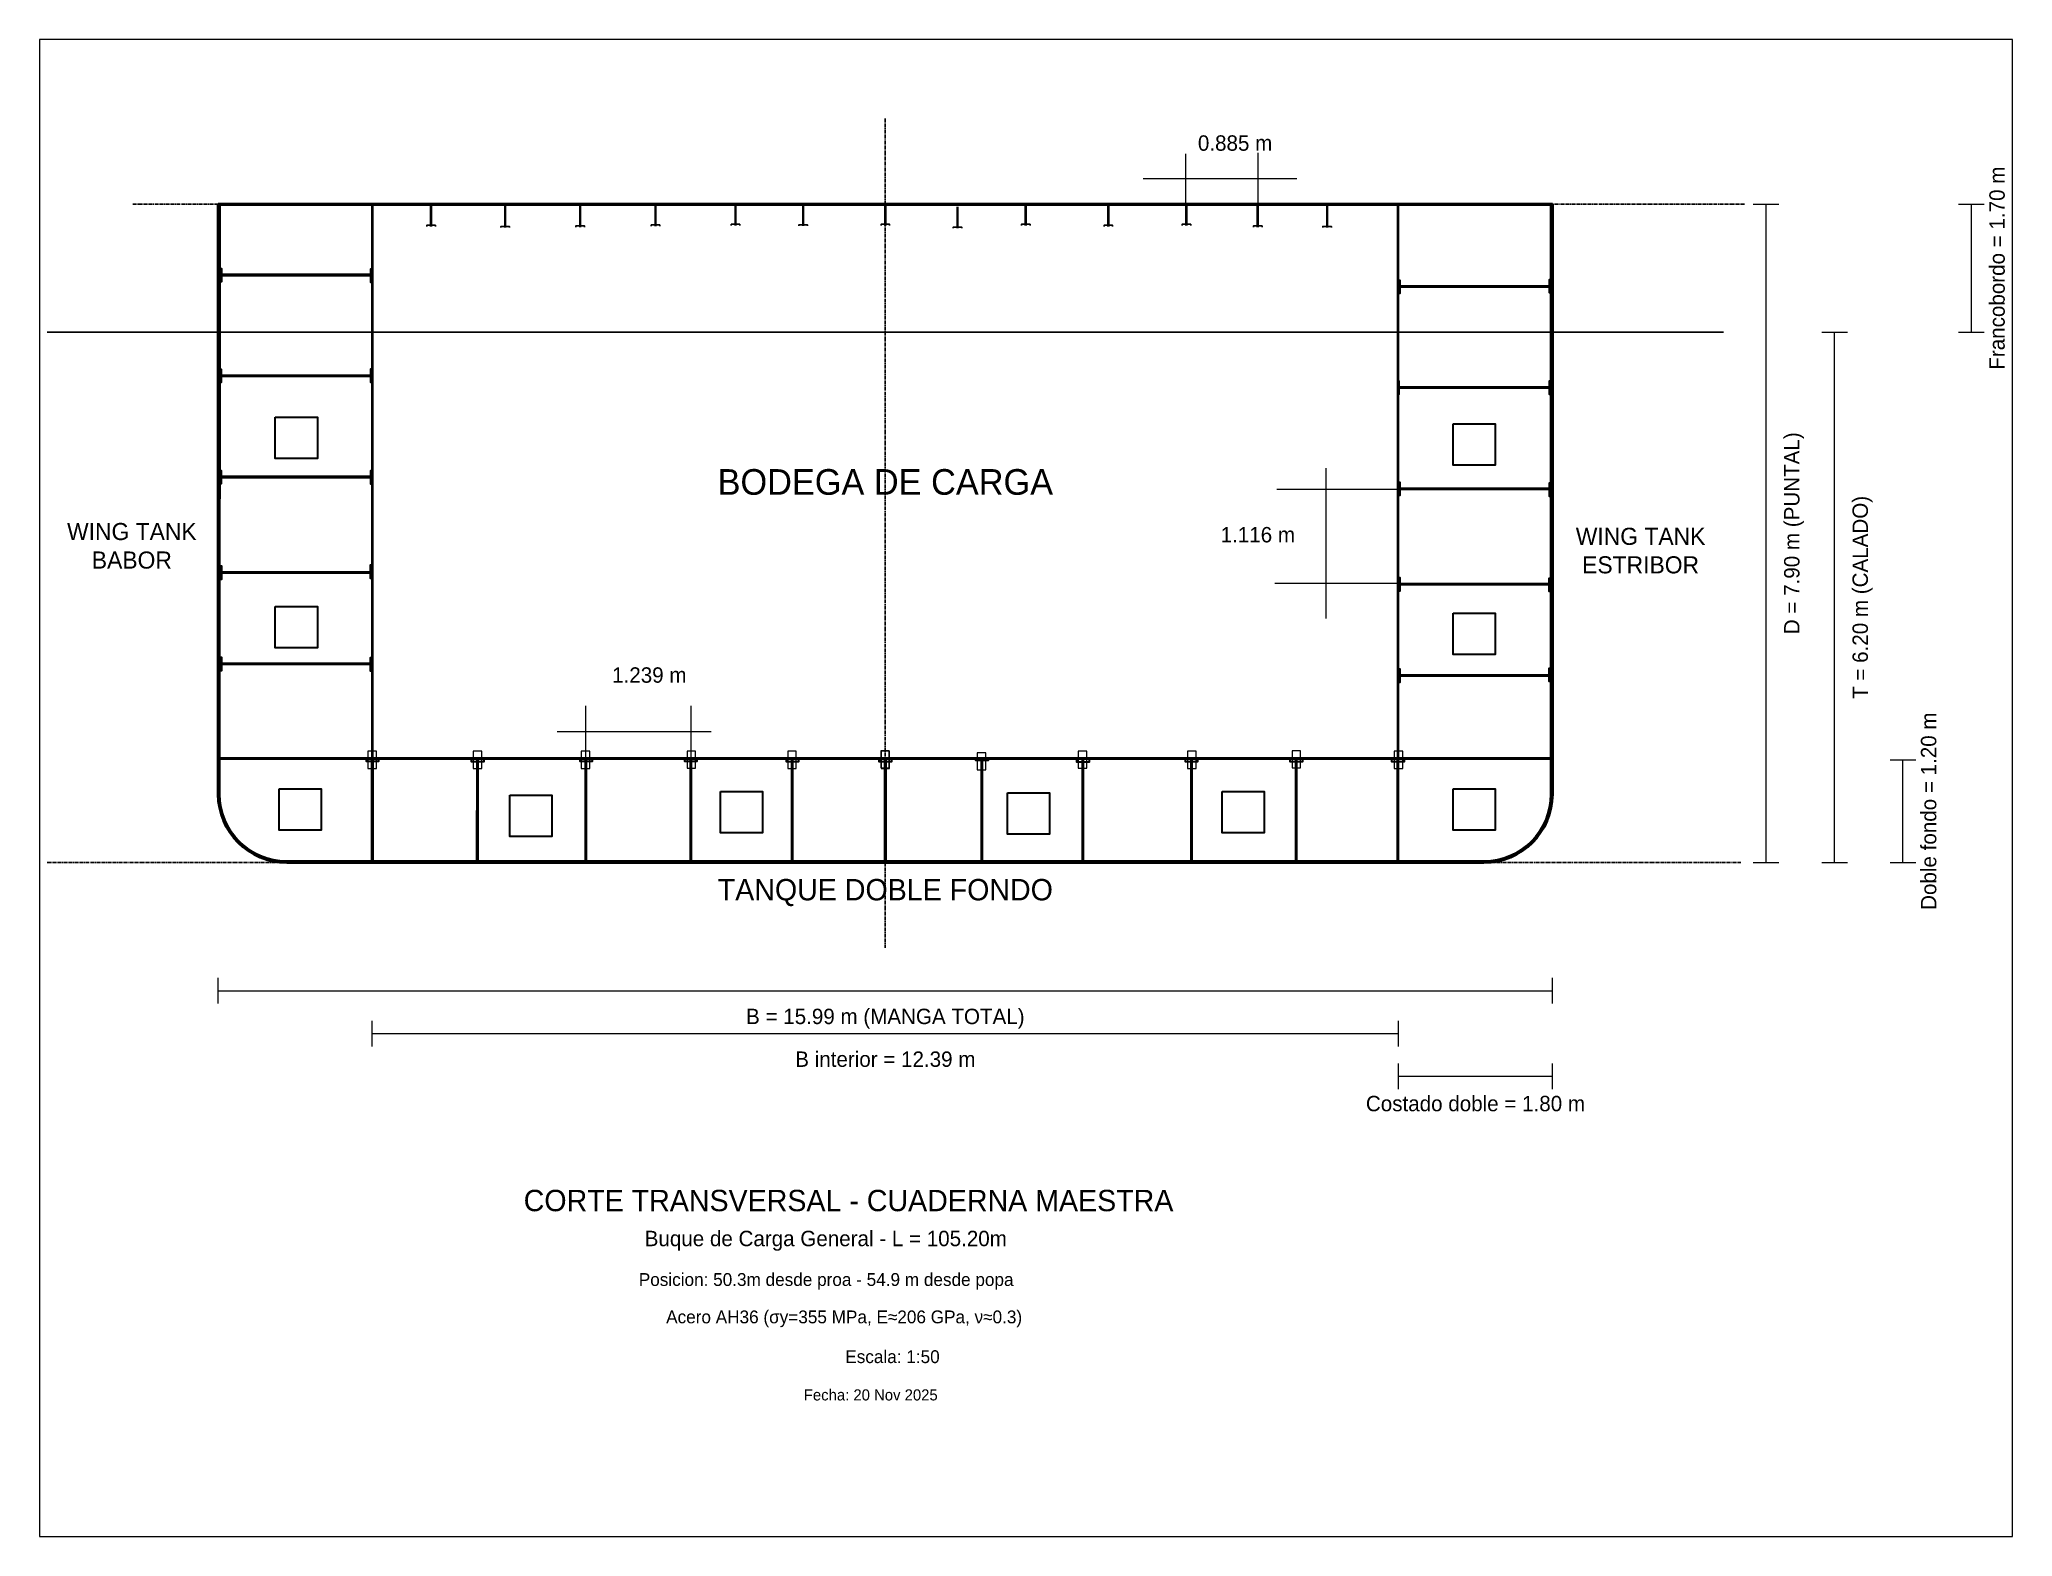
# Paper-space layout 'Presentación1' of a CAD drawing. Header units: metres. Extents: x 26 to 231, y 20 to 176.
# The model-space entities are those that its viewports show. They can reach past a viewport. Long polylines and large blocks are cut down to what shows.
import ezdxf
from ezdxf.enums import TextEntityAlignment as Align

# ---------------------------------------------------------------- set-up
doc = ezdxf.new("R2010")
doc.units = ezdxf.units.M
doc.linetypes.add('CENTER', pattern=[5.08, 3.175, -0.635, 0.635, -0.635])
doc.linetypes.add('DASHED', pattern=[1.524, 1.27, -0.254])
for name, color, linetype in [('CASCO_EXTERIOR', 7, 'Continuous'), ('COTAS', 2, 'Continuous'), ('EJES', 9, 'CENTER'), ('ESTRUCTURA_PRIMARIA', 1, 'Continuous'), ('ESTRUCTURA_SECUNDARIA', 3, 'Continuous'), ('LINEA_AGUA', 6, 'DASHED'), ('MAMPAROS', 5, 'Continuous'), ('TEXTO', 8, 'Continuous')]:
    doc.layers.add(name, color=color, linetype=linetype)

msp = doc.modelspace()

# ---------------------------------------------------------------- linework, layer by layer
at = {"color": 1, "lineweight": 30}
for points in [[(-7.134, 5.208), (-6.642, 5.208), (-6.642, 4.724), (-7.134, 4.724)], [(6.639, 5.13), (7.131, 5.13), (7.131, 4.647), (6.639, 4.647)], [(-7.134, 2.992), (-6.642, 2.992), (-6.642, 2.509), (-7.134, 2.509)], [(6.639, 2.915), (7.131, 2.915), (7.131, 2.431), (6.639, 2.431)], [(-7.089, 0.86), (-6.596, 0.86), (-6.596, 0.376), (-7.089, 0.376)], [(-4.392, 0.786), (-3.899, 0.786), (-3.899, 0.303), (-4.392, 0.303)], [(-1.929, 0.831), (-1.436, 0.831), (-1.436, 0.347), (-1.929, 0.347)], [(3.939, 0.831), (4.432, 0.831), (4.432, 0.347), (3.939, 0.347)], [(6.639, 0.86), (7.131, 0.86), (7.131, 0.376), (6.639, 0.376)]]:
    msp.add_lwpolyline(points, close=True, dxfattribs=at)
at = {"color": 1, "lineweight": 30, "transparency": 33554482}
msp.add_lwpolyline([(1.428, 0.814), (1.921, 0.814), (1.921, 0.33), (1.428, 0.33)], close=True, dxfattribs=at)
at = {"layer": 'CASCO_EXTERIOR', "lineweight": 50}
for p, q in [((-7.8, 0.8), (-7.8, 7.7)), ((-7.8, 7.7), (0, 7.7)), ((0, 7.7), (7.8, 7.7)), ((7.8, 0.8), (7.8, 7.7)), ((-7, 0), (0, 0)), ((0, 0), (7, 0))]:
    msp.add_line(p, q, dxfattribs=at)
at = {"layer": 'CASCO_EXTERIOR', "lineweight": 25}
for p, q in [((-7.8, 7.688), (0, 7.688)), ((-7.782, 0.8), (-7.78, 7.7)), ((0, 7.688), (7.8, 7.688)), ((7.78, 0.795), (7.78, 7.7)), ((-7.002, 0.02), (0, 0.022)), ((0, 0.022), (7, 0.02))]:
    msp.add_line(p, q, dxfattribs=at)
at = {"layer": 'CASCO_EXTERIOR', "lineweight": 50}
for centre, start, end in [((-7, 0.8), 180, 270), ((7, 0.8), 270, 0)]:
    msp.add_arc(centre, 0.8, start, end, dxfattribs=at)
at = {"layer": 'CASCO_EXTERIOR', "lineweight": 25}
for centre, start, end in [((-7.002, 0.8), 180, 270), ((7, 0.8), 270, 0)]:
    msp.add_arc(centre, 0.78, start, end, dxfattribs=at)
at = {"layer": 'COTAS', "color": 250, "lineweight": 15, "transparency": 33554482}
for p, q in [((3.516, 7.688), (3.516, 8.287)), ((4.358, 7.7), (4.358, 8.299)), ((3.014, 8), (4.814, 8))]:
    msp.add_line(p, q, dxfattribs=at)
at = {"layer": 'COTAS', "color": 250, "lineweight": 15}
for p, q in [((10.15, 7.7), (10.45, 7.7)), ((10.3, 0), (10.3, 7.7)), ((12.55, 7.7), (12.85, 7.7)), ((12.7, 6.2), (12.7, 7.7)), ((10.95, 6.2), (11.25, 6.2)), ((11.1, 0), (11.1, 6.2)), ((12.55, 6.2), (12.85, 6.2)), ((11.75, 1.2), (12.05, 1.2)), ((11.9, 0), (11.9, 1.2)), ((10.15, 0), (10.45, 0)), ((10.95, 0), (11.25, 0)), ((11.75, 0), (12.05, 0)), ((7.8, -1.65), (7.8, -1.35)), ((-7.8, -1.5), (7.8, -1.5)), ((-6, -2.15), (-6, -1.85)), ((-6, -2), (6, -2)), ((6, -2.15), (6, -1.85)), ((6, -2.65), (6, -2.35)), ((6, -2.5), (7.8, -2.5)), ((7.8, -2.65), (7.8, -2.35))]:
    msp.add_line(p, q, dxfattribs=at)
at = {"layer": 'COTAS', "color": 1, "lineweight": 15, "transparency": 33554482}
for p, q in [((5.157, 2.853), (5.157, 4.612)), ((4.577, 4.364), (6.377, 4.364)), ((4.556, 3.267), (6.356, 3.267)), ((-3.501, 1.233), (-3.501, 1.833)), ((-2.27, 1.233), (-2.27, 1.833)), ((-3.837, 1.533), (-2.037, 1.533))]:
    msp.add_line(p, q, dxfattribs=at)
at = {"layer": 'COTAS', "lineweight": 15}
msp.add_line((-7.8, -1.65), (-7.8, -1.35), dxfattribs=at)
at = {"layer": 'EJES', "color": 250, "linetype": 'CENTER'}
for p, q in [((0, -1), (0, 8.7)), ((-8.8, 7.7), (10.048, 7.7)), ((-9.8, 0), (10.004, 0))]:
    msp.add_line(p, q, dxfattribs=at)
at = {"layer": 'ESTRUCTURA_PRIMARIA', "lineweight": 25, "transparency": 33554482}
for p, q in [((-5.317, 7.437), (-5.317, 7.687)), ((-5.307, 7.437), (-5.307, 7.687)), ((-4.451, 7.425), (-4.451, 7.675)), ((-4.441, 7.425), (-4.441, 7.675)), ((-3.573, 7.431), (-3.573, 7.681)), ((-3.563, 7.431), (-3.563, 7.681)), ((-2.692, 7.441), (-2.692, 7.691)), ((-2.682, 7.441), (-2.682, 7.691)), ((-0.966, 7.443), (-0.966, 7.693)), ((-0.956, 7.443), (-0.956, 7.693)), ((0.839, 7.417), (0.839, 7.667)), ((0.849, 7.417), (0.849, 7.667)), ((2.603, 7.437), (2.603, 7.687)), ((2.613, 7.437), (2.613, 7.687)), ((4.35, 7.429), (4.35, 7.679)), ((4.36, 7.429), (4.36, 7.679)), ((5.161, 7.424), (5.161, 7.674)), ((5.171, 7.424), (5.171, 7.674))]:
    msp.add_line(p, q, dxfattribs=at)
at = {"layer": 'ESTRUCTURA_PRIMARIA', "lineweight": 25}
for p, q in [((-1.757, 7.45), (-1.757, 7.7)), ((-1.747, 7.45), (-1.747, 7.7)), ((-0.005, 7.45), (-0.005, 7.7)), ((0.005, 7.45), (0.005, 7.7)), ((1.637, 7.45), (1.637, 7.7)), ((1.647, 7.45), (1.647, 7.7)), ((3.516, 7.45), (3.516, 7.7)), ((3.526, 7.45), (3.526, 7.7))]:
    msp.add_line(p, q, dxfattribs=at)
at = {"layer": 'ESTRUCTURA_PRIMARIA', "lineweight": 30}
for p, q in [((-5.999, 6.874), (-7.777, 6.874)), ((-5.999, 6.862), (-7.777, 6.862)), ((7.779, 6.738), (6, 6.738)), ((7.779, 6.726), (6, 6.726)), ((-6.003, 5.696), (-7.782, 5.696)), ((-6.003, 5.684), (-7.782, 5.684)), ((7.767, 5.559), (5.988, 5.559)), ((7.767, 5.547), (5.988, 5.547)), ((-6.004, 4.512), (-7.782, 4.512)), ((-6.004, 4.5), (-7.782, 4.5)), ((7.78, 4.375), (6.001, 4.375)), ((7.78, 4.363), (6.001, 4.363)), ((-6.003, 3.395), (-7.781, 3.395)), ((-6.003, 3.383), (-7.781, 3.383)), ((7.779, 3.258), (6, 3.258)), ((7.779, 3.246), (6, 3.246)), ((-6.005, 2.327), (-7.783, 2.327)), ((-6.005, 2.315), (-7.783, 2.315)), ((7.779, 2.19), (6, 2.19)), ((7.779, 2.178), (6, 2.178)), ((-6.003, 0.024), (-6.003, 1.203)), ((-5.991, 0.024), (-5.991, 1.203)), ((-4.775, 0.02), (-4.774, 1.199)), ((-4.762, 0.02), (-4.762, 1.199)), ((-3.505, 0.023), (-3.505, 1.203)), ((-3.493, 0.023), (-3.493, 1.203)), ((-2.28, 0.023), (-2.28, 1.203)), ((-2.268, 0.023), (-2.268, 1.203)), ((-1.092, 0.023), (-1.092, 1.202)), ((-1.08, 0.023), (-1.08, 1.202)), ((2.306, 0.018), (2.306, 1.196)), ((2.318, 0.018), (2.318, 1.196)), ((3.575, 0.021), (3.575, 1.2)), ((3.587, 0.021), (3.587, 1.2)), ((4.801, 0.021), (4.801, 1.2)), ((4.813, 0.021), (4.813, 1.2)), ((5.989, 0.02), (5.989, 1.2)), ((6.001, 0.02), (6.001, 1.2))]:
    msp.add_line(p, q, dxfattribs=at)
at = {"layer": 'ESTRUCTURA_PRIMARIA', "lineweight": 30, "transparency": 33554482}
for p, q in [((7.78, 1.221), (-7.782, 1.221)), ((-6.004, 1.209), (-7.782, 1.209)), ((7.78, 1.209), (-7.782, 1.209)), ((-0.004, 0.022), (-0.004, 1.2)), ((0.008, 0.022), (0.008, 1.2)), ((1.125, 0), (1.125, 1.221)), ((1.137, 0), (1.137, 1.221))]:
    msp.add_line(p, q, dxfattribs=at)
at = {"layer": 'ESTRUCTURA_PRIMARIA', "lineweight": 25, "transparency": 33554482}
for points in [[(-5.362, 7.437), (-5.362, 7.451), (-5.262, 7.451), (-5.262, 7.437)], [(-4.496, 7.425), (-4.496, 7.439), (-4.396, 7.439), (-4.396, 7.425)], [(-3.618, 7.431), (-3.618, 7.445), (-3.518, 7.445), (-3.518, 7.431)], [(-2.737, 7.441), (-2.737, 7.455), (-2.637, 7.455), (-2.637, 7.441)], [(-1.011, 7.443), (-1.011, 7.457), (-0.911, 7.457), (-0.911, 7.443)], [(0.794, 7.417), (0.794, 7.431), (0.894, 7.431), (0.894, 7.417)], [(2.558, 7.437), (2.558, 7.451), (2.658, 7.451), (2.658, 7.437)], [(4.305, 7.429), (4.305, 7.443), (4.405, 7.443), (4.405, 7.429)], [(5.116, 7.424), (5.116, 7.438), (5.216, 7.438), (5.216, 7.424)]]:
    msp.add_lwpolyline(points, dxfattribs=at)
at = {"layer": 'ESTRUCTURA_PRIMARIA', "lineweight": 25}
for points in [[(-1.802, 7.45), (-1.802, 7.464), (-1.702, 7.464), (-1.702, 7.45)], [(-0.05, 7.45), (-0.05, 7.464), (0.05, 7.464), (0.05, 7.45)], [(1.592, 7.45), (1.592, 7.464), (1.692, 7.464), (1.692, 7.45)], [(3.471, 7.45), (3.471, 7.464), (3.571, 7.464), (3.571, 7.45)]]:
    msp.add_lwpolyline(points, dxfattribs=at)
at = {"layer": 'ESTRUCTURA_PRIMARIA', "lineweight": 30}
for points in [[(-7.777, 6.793), (-7.757, 6.793), (-7.757, 6.943), (-7.777, 6.943)], [(-6.001, 6.937), (-6.021, 6.937), (-6.021, 6.787), (-6.001, 6.787)], [(6, 6.657), (6.02, 6.657), (6.02, 6.807), (6, 6.807)], [(7.781, 6.815), (7.761, 6.815), (7.761, 6.665), (7.781, 6.665)], [(-7.782, 5.615), (-7.762, 5.615), (-7.762, 5.765), (-7.782, 5.765)], [(-6.001, 5.768), (-6.021, 5.768), (-6.021, 5.618), (-6.001, 5.618)], [(5.988, 5.478), (6.008, 5.478), (6.008, 5.628), (5.988, 5.628)], [(7.781, 5.627), (7.761, 5.627), (7.761, 5.477), (7.781, 5.477)], [(-7.782, 4.431), (-7.762, 4.431), (-7.762, 4.581), (-7.782, 4.581)], [(-6.001, 4.579), (-6.021, 4.579), (-6.021, 4.429), (-6.001, 4.429)], [(6.001, 4.294), (6.021, 4.294), (6.021, 4.444), (6.001, 4.444)], [(7.781, 4.434), (7.761, 4.434), (7.761, 4.284), (7.781, 4.284)], [(-7.779, 3.314), (-7.759, 3.314), (-7.759, 3.464), (-7.779, 3.464)], [(-6.004, 3.475), (-6.024, 3.475), (-6.024, 3.325), (-6.004, 3.325)], [(6, 3.177), (6.02, 3.177), (6.02, 3.327), (6, 3.327)], [(7.778, 3.321), (7.758, 3.321), (7.758, 3.171), (7.778, 3.171)], [(-7.779, 2.246), (-7.759, 2.246), (-7.759, 2.396), (-7.779, 2.396)], [(-6.004, 2.392), (-6.024, 2.392), (-6.024, 2.242), (-6.004, 2.242)], [(6, 2.109), (6.02, 2.109), (6.02, 2.259), (6, 2.259)], [(7.778, 2.269), (7.758, 2.269), (7.758, 2.119), (7.778, 2.119)], [(-6.072, 1.203), (-6.072, 1.183), (-5.922, 1.183), (-5.922, 1.203)], [(-4.843, 1.199), (-4.843, 1.179), (-4.693, 1.179), (-4.693, 1.199)], [(-3.574, 1.203), (-3.574, 1.183), (-3.424, 1.183), (-3.424, 1.203)], [(-2.349, 1.203), (-2.349, 1.183), (-2.199, 1.183), (-2.199, 1.203)], [(-1.161, 1.202), (-1.161, 1.182), (-1.011, 1.182), (-1.011, 1.202)], [(-0.075, 1.2), (-0.075, 1.18), (0.075, 1.18), (0.075, 1.2)], [(2.237, 1.196), (2.237, 1.176), (2.387, 1.176), (2.387, 1.196)], [(3.506, 1.2), (3.506, 1.18), (3.656, 1.18), (3.656, 1.2)], [(4.732, 1.2), (4.732, 1.18), (4.882, 1.18), (4.882, 1.2)], [(5.92, 1.2), (5.92, 1.18), (6.07, 1.18), (6.07, 1.2)]]:
    msp.add_lwpolyline(points, dxfattribs=at)
at = {"layer": 'ESTRUCTURA_PRIMARIA', "lineweight": 30, "transparency": 33554482}
for points in [[(-0.073, 1.2), (-0.073, 1.18), (0.077, 1.18), (0.077, 1.2)], [(1.056, 1.217), (1.056, 1.197), (1.206, 1.197), (1.206, 1.217)]]:
    msp.add_lwpolyline(points, dxfattribs=at)
at = {"layer": 'ESTRUCTURA_SECUNDARIA', "lineweight": 15}
for points in [[(-6.05, 1.1), (-5.95, 1.1), (-5.95, 1.3), (-6.05, 1.3), (-6.05, 1.1)], [(-4.82, 1.1), (-4.72, 1.1), (-4.72, 1.3), (-4.82, 1.3), (-4.82, 1.1)], [(-3.555, 1.1), (-3.455, 1.1), (-3.455, 1.3), (-3.555, 1.3), (-3.555, 1.1)], [(-2.318, 1.103), (-2.218, 1.103), (-2.218, 1.303), (-2.318, 1.303), (-2.318, 1.103)], [(-1.141, 1.1), (-1.041, 1.1), (-1.041, 1.3), (-1.141, 1.3), (-1.141, 1.1)], [(-0.05, 1.1), (0.05, 1.1), (0.05, 1.3), (-0.05, 1.3), (-0.05, 1.1)], [(2.256, 1.101), (2.356, 1.101), (2.356, 1.301), (2.256, 1.301), (2.256, 1.101)], [(3.533, 1.1), (3.633, 1.1), (3.633, 1.3), (3.533, 1.3), (3.533, 1.1)], [(4.756, 1.107), (4.856, 1.107), (4.856, 1.307), (4.756, 1.307), (4.756, 1.107)], [(5.95, 1.1), (6.05, 1.1), (6.05, 1.3), (5.95, 1.3), (5.95, 1.1)]]:
    msp.add_lwpolyline(points, dxfattribs=at)
at = {"layer": 'ESTRUCTURA_SECUNDARIA', "lineweight": 15, "transparency": 33554482}
for points in [[(-0.054, 1.105), (0.046, 1.105), (0.046, 1.305), (-0.054, 1.305), (-0.054, 1.105)], [(1.075, 1.083), (1.175, 1.083), (1.175, 1.283), (1.075, 1.283), (1.075, 1.083)]]:
    msp.add_lwpolyline(points, dxfattribs=at)
at = {"layer": 'LINEA_AGUA', "color": 250, "linetype": 'DASHED'}
msp.add_line((-9.8, 6.2), (9.8, 6.2), dxfattribs=at)
at = {"layer": 'MAMPAROS', "lineweight": 35}
for p, q in [((-6, 1.2), (-6, 7.7)), ((6, 1.2), (6, 7.7))]:
    msp.add_line(p, q, dxfattribs=at)
at = {"layer": 'MAMPAROS', "lineweight": 20}
for p, q in [((-5.988, 1.2), (-5.988, 7.7)), ((5.988, 1.2), (5.988, 7.7))]:
    msp.add_line(p, q, dxfattribs=at)

# ---------------------------------------------------------------- texts
at = {"layer": 'COTAS', "color": 250, "transparency": 33554482}
msp.add_text('0.885 m', height=0.18, dxfattribs=at).set_placement((4.09, 8.413), align=Align.MIDDLE_CENTER)
at = {"layer": 'COTAS', "color": 250}
for s, p in [('Francobordo = 1.70 m', (13, 6.95)), ('D = 7.90 m (PUNTAL)', (10.6, 3.85)), ('T = 6.20 m (CALADO)', (11.4, 3.1)), ('Doble fondo = 1.20 m', (12.2, 0.6))]:
    msp.add_text(s, height=0.18, rotation=90, dxfattribs=at).set_placement(p, align=Align.MIDDLE_CENTER)
at = {"layer": 'COTAS', "color": 1, "transparency": 33554482}
for s, p in [('1.116 m', (4.356, 3.833)), ('1.239 m', (-2.76, 2.192))]:
    msp.add_text(s, height=0.18, dxfattribs=at).set_placement(p, align=Align.MIDDLE_CENTER)
at = {"layer": 'COTAS', "color": 250}
for s, p in [('B = 15.99 m (MANGA TOTAL)', (0, -1.8)), ('B interior = 12.39 m', (0, -2.3)), ('Costado doble = 1.80 m', (6.901, -2.819))]:
    msp.add_text(s, height=0.18, dxfattribs=at).set_placement(p, align=Align.MIDDLE_CENTER)
at = {"layer": 'TEXTO', "color": 250}
msp.add_text('BODEGA DE CARGA', height=0.3, dxfattribs=at).set_placement((0, 4.45), align=Align.MIDDLE_CENTER)
at = {"layer": 'TEXTO'}
msp.add_text('TANQUE DOBLE FONDO', height=0.25, dxfattribs=at).set_placement((0, -0.318), align=Align.MIDDLE_CENTER)
at = {"layer": 'TEXTO', "color": 250}
for s, height, p in [('CORTE TRANSVERSAL - CUADERNA MAESTRA', 0.25, (-4.229, -4.078)), ('Buque de Carga General - L = 105.20m', 0.18, (-2.814, -4.487)), ('Posicion: 50.3m desde proa - 54.9 m desde popa', 0.15, (-2.883, -4.952)), ('Acero AH36 (σy=355 MPa, E≈206 GPa, ν≈0.3)', 0.15, (-2.563, -5.389)), ('Escala: 1:50', 0.15, (-0.468, -5.854)), ('Fecha: 20 Nov 2025', 0.13, (-0.953, -6.291))]:
    msp.add_text(s, height=height, dxfattribs=at).set_placement(p)
at = {"layer": 'TEXTO', "color": 250, "char_height": 0.2, "attachment_point": 5}
for s, insert in [('WING TANK\\PBABOR', (-8.811, 3.702)), ('WING TANK\\PESTRIBOR', (8.832, 3.646))]:
    msp.add_mtext(s, dxfattribs=dict(at, insert=insert))

psp = doc.layouts.new('Presentación1')

# ---------------------------------------------------------------- viewports
at = {"layer": '0', "color": 250, "lineweight": 100, "transparency": 33554482, "view_target_point": (6.602, 0.408)}
psp.add_viewport(center=(128.5, 97.5), size=(205.6, 156), view_center_point=(-4.957, 0.463), view_height=17.50666, dxfattribs=at)

doc.saveas('drawing.dxf')
